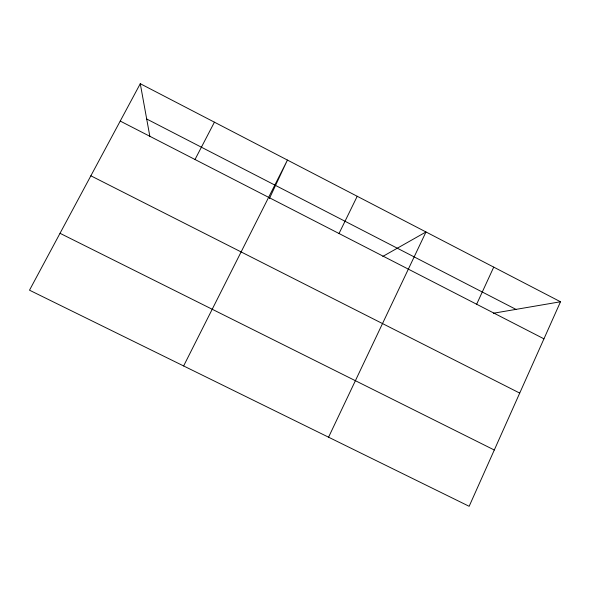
<?xml version="1.0" encoding="UTF-8"?>
<svg xmlns="http://www.w3.org/2000/svg" width="590" height="590" viewBox="0 0 590 590"><rect width="100%" height="100%" fill="white"/><g stroke="black" fill="none" stroke-linecap="round" stroke-linejoin="round"><path stroke-width="0.89" d="M560.5 301.77L469.153 506.301L29.5 290.192L140.273 83.699L560.5 301.77L493.41 313.238M476.646 304.241L493.734 267.123M269.379 198.572L287.433 160.067L183.623 365.955M328.571 437.197L425.987 231.966L382.792 256.436M339.014 233.507L357.223 196.286M195.01 159.499L214.421 122.182M60.018 233.301L494.295 450.015M90.86 175.805L519.716 393.088M120.227 121.068L543.951 338.83M146.689 118.996L515.962 309.381M140.273 83.699L149.89 136.578"/></g></svg>
